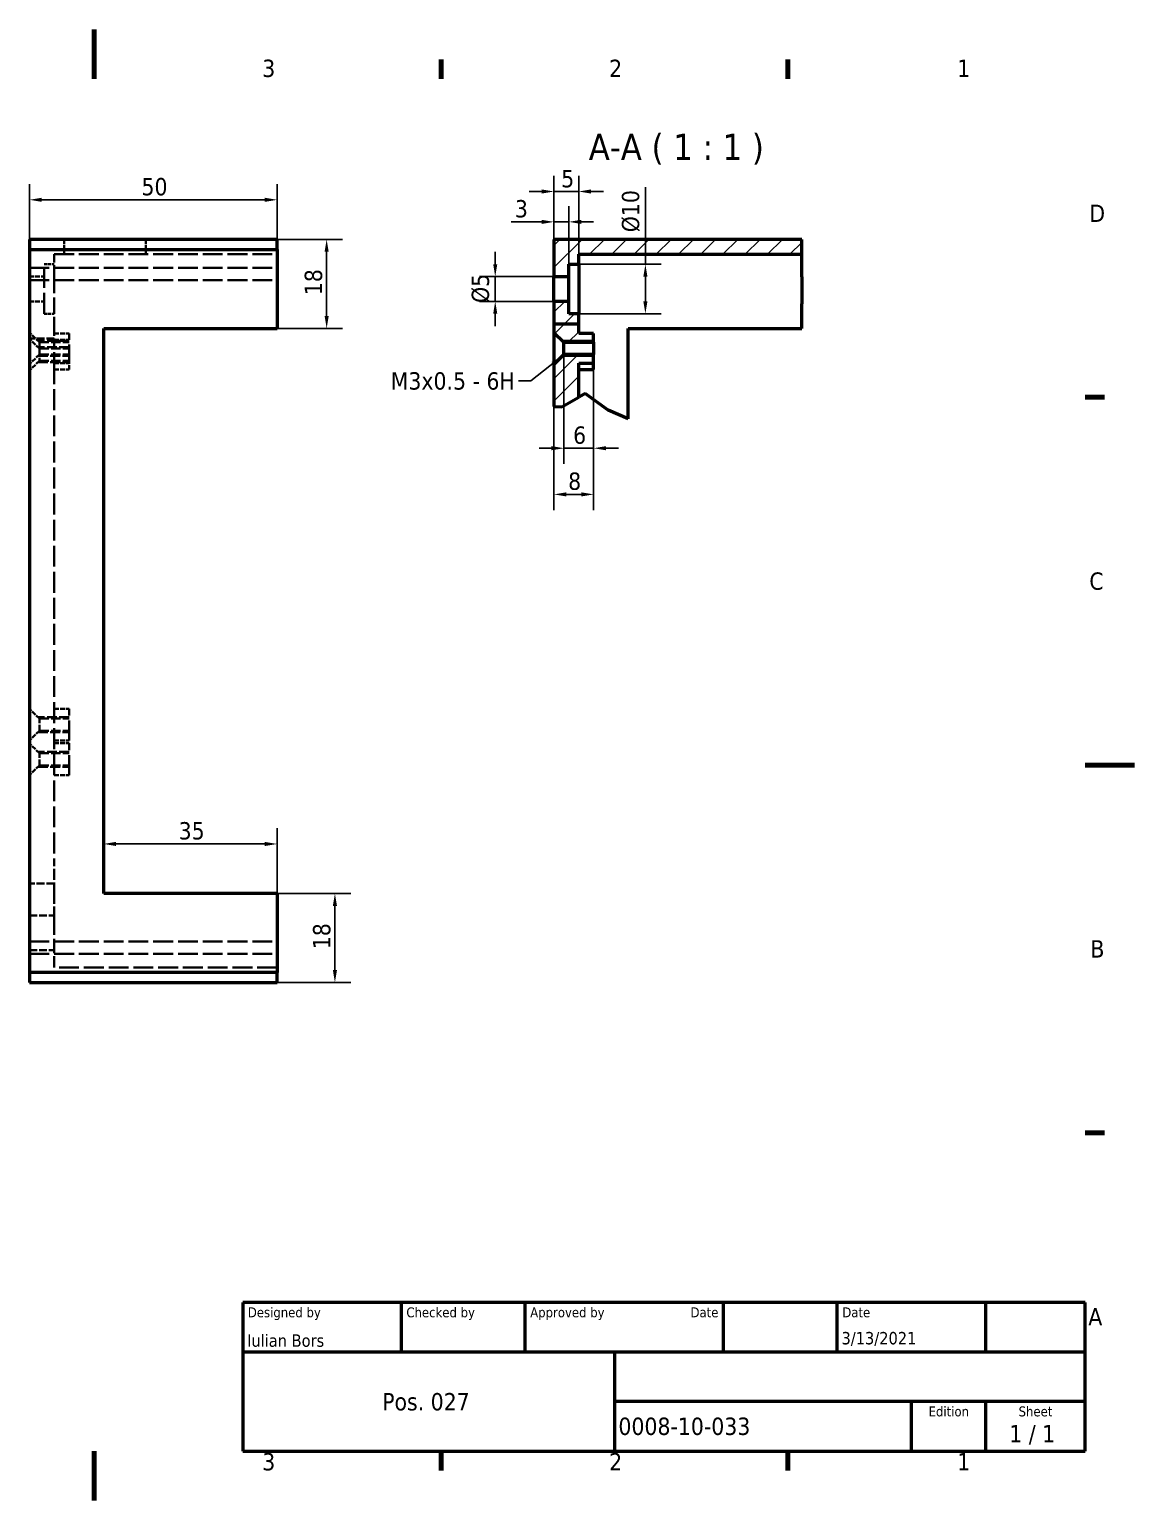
# Model space of a CAD drawing. Header units: millimetres. Extents: x 0 to 420, y 0 to 297.
# Drawn here: x 196.9 to 420, y 0 to 297 of the extents above; entities that cross this region are included whole.
import ezdxf
from ezdxf.enums import TextEntityAlignment as Align

# ---------------------------------------------------------------- set-up
doc = ezdxf.new("R2010")
doc.units = ezdxf.units.MM
doc.linetypes.add('DASHED', pattern=[0.2068, 0.1655, -0.0413])
for name, color, linetype, lineweight in [('Border (ISO)', 7, 'Continuous', 70), ('Break Line (ISO)', 7, 'Continuous', 50), ('Dimension (ISO)', 7, 'Continuous', 25), ('Hatch (ISO)', 7, 'Continuous', 18), ('Hidden (ISO)', 7, 'DASHED', 35), ('Symbol (ISO)', 7, 'Continuous', 25), ('Title (ISO)', 7, 'Continuous', 50), ('Visible (ISO)', 7, 'Continuous', 50), ('Visible Narrow (ISO)', 7, 'Continuous', 35)]:
    doc.layers.add(name, color=color, linetype=linetype, lineweight=lineweight)
doc.styles.add('Label Text (ISO)', font='tahoma.ttf')
doc.styles.add('Note Text (ISO)', font='tahoma.ttf')
doc.styles.add('Text Style39', font='tahoma.ttf')
doc.styles.add('Text Style41', font='tahoma.ttf')
doc.dimstyles.new('Default - Method 1b (ISO)', dxfattribs={"dimtxt": 3.5, "dimasz": 2.5, "dimexe": 3.175, "dimexo": 0, "dimgap": 0.762, "dimtad": 1, "dimtoh": 1, "dimrnd": 1e-08, "dimtxsty": 'Note Text (ISO)', "dimcen": 0.09, "dimdle": 10, "dimclrd": 256, "dimclre": 256, "dimclrt": 256, "dimazin": 2, "dimtfac": 1, "dimtmove": 0, "dimatfit": 3, "dimfxl": 0, "dimtolj": 1, "dimlwd": -1, "dimlwe": -1, "dimarcsym": 0})
doc.dimstyles.new('Default - Method 1b (ISO)$7', dxfattribs={"dimtxt": 3.5, "dimasz": 2.5, "dimexe": 3.175, "dimexo": 0, "dimgap": 0.762, "dimtad": 1, "dimtoh": 1, "dimrnd": 1e-08, "dimtxsty": 'Note Text (ISO)', "dimcen": 0.09, "dimdle": 10, "dimclrd": 256, "dimclre": 256, "dimclrt": 256, "dimazin": 2, "dimtfac": 1, "dimtmove": 0, "dimatfit": 3, "dimfxl": 0, "dimtolj": 1, "dimlwd": -1, "dimlwe": -1, "dimarcsym": 0})

# ---------------------------------------------------------------- blocks, each defined once
blk = doc.blocks.new('Borders Default Border')
at = {"layer": 'Border (ISO)'}
for p, q in [((280, 287), (280, 290.9)), ((350, 287), (350, 290.9)), ((410, 222.75), (413.9, 222.75)), ((410, 74.25), (413.9, 74.25)), ((280, 10), (280, 6.1)), ((350, 10), (350, 6.1))]:
    blk.add_line(p, q, dxfattribs=at)
at = {"layer": 'Border (ISO)', "flags": 128}
for points in [[(210, 297), (210, 287)], [(420, 148.5), (410, 148.5)], [(210, 0), (210, 10)]]:
    blk.add_lwpolyline(points, dxfattribs=at)
at = {"layer": 'Border (ISO)', "char_height": 3.5, "attachment_point": 7, "style": 'Note Text (ISO)'}
for s, insert in [('3', (243.91, 287.33)), ('2', (313.94, 287.4)), ('1', (384.21, 287.4)), ('D', (410.87, 258.13)), ('C', (410.86, 183.81)), ('B', (411.08, 109.63)), ('A', (410.66, 35.38)), ('3', (243.91, 6.03)), ('2', (313.94, 6.1)), ('1', (384.21, 6.1))]:
    blk.add_mtext(s, dxfattribs=dict(at, insert=insert))
blk = doc.blocks.new('*D35')
at = {"layer": 'Defpoints', "color": 0}
for p in [(307.8, 264.28), (307.8, 249.6), (302.8, 247.1)]:
    blk.add_point(p, dxfattribs=at)
at = {"layer": 'Dimension (ISO)'}
for p, q in [((302.8, 247.1), (302.8, 267.46)), ((307.8, 249.6), (307.8, 267.46)), ((300.3, 264.28), (297.8, 264.28)), ((302.8, 264.28), (307.8, 264.28)), ((310.3, 264.28), (312.8, 264.28))]:
    blk.add_line(p, q, dxfattribs=at)
for points in [[(300.3, 264.7), (300.3, 263.86), (302.8, 264.28)], [(310.3, 264.7), (310.3, 263.86), (307.8, 264.28)]]:
    blk.add_solid(points, dxfattribs=at)
at = {"layer": 'Dimension (ISO)', "insert": (304.26, 268.62), "char_height": 3.5, "attachment_point": 1, "style": 'Note Text (ISO)'}
blk.add_mtext('\\A1;5', dxfattribs=at)
blk = doc.blocks.new('*D36')
at = {"layer": 'Defpoints', "color": 0}
for p in [(305.8, 258.15), (302.8, 247.1), (305.8, 247.1)]:
    blk.add_point(p, dxfattribs=at)
at = {"layer": 'Dimension (ISO)'}
for p, q in [((302.8, 247.1), (302.8, 261.32)), ((305.8, 247.1), (305.8, 261.32)), ((300.3, 258.15), (294.15, 258.15)), ((305.8, 258.15), (302.8, 258.15)), ((308.3, 258.15), (310.8, 258.15))]:
    blk.add_line(p, q, dxfattribs=at)
for points in [[(300.3, 258.56), (300.3, 257.73), (302.8, 258.15)], [(308.3, 258.56), (308.3, 257.73), (305.8, 258.15)]]:
    blk.add_solid(points, dxfattribs=at)
at = {"layer": 'Dimension (ISO)', "insert": (294.91, 262.55), "char_height": 3.5, "attachment_point": 1, "style": 'Note Text (ISO)'}
blk.add_mtext('\\A1;3', dxfattribs=at)
blk = doc.blocks.new('*D37')
at = {"layer": 'Defpoints', "color": 0}
for p in [(304.8, 231.37), (310.8, 231.37), (304.8, 212.45)]:
    blk.add_point(p, dxfattribs=at)
at = {"layer": 'Dimension (ISO)'}
for p, q in [((304.8, 231.37), (304.8, 209.28)), ((310.8, 231.37), (310.8, 209.28)), ((302.3, 212.45), (299.8, 212.45)), ((310.8, 212.45), (304.8, 212.45)), ((313.3, 212.45), (315.8, 212.45))]:
    blk.add_line(p, q, dxfattribs=at)
for points in [[(302.3, 212.87), (302.3, 212.04), (304.8, 212.45)], [(313.3, 212.87), (313.3, 212.04), (310.8, 212.45)]]:
    blk.add_solid(points, dxfattribs=at)
at = {"layer": 'Dimension (ISO)', "insert": (306.66, 216.85), "char_height": 3.5, "attachment_point": 1, "style": 'Note Text (ISO)'}
blk.add_mtext('\\A1;6', dxfattribs=at)
blk = doc.blocks.new('*D38')
at = {"layer": 'Defpoints', "color": 0}
for p in [(302.8, 229.37), (310.8, 231.37), (310.8, 203.13)]:
    blk.add_point(p, dxfattribs=at)
at = {"layer": 'Dimension (ISO)'}
for p, q in [((302.8, 229.37), (302.8, 199.96)), ((310.8, 231.37), (310.8, 199.96)), ((305.3, 203.13), (308.3, 203.13))]:
    blk.add_line(p, q, dxfattribs=at)
for points in [[(305.3, 203.55), (305.3, 202.71), (302.8, 203.13)], [(308.3, 203.55), (308.3, 202.71), (310.8, 203.13)]]:
    blk.add_solid(points, dxfattribs=at)
at = {"layer": 'Dimension (ISO)', "insert": (305.66, 207.55), "char_height": 3.5, "attachment_point": 1, "style": 'Note Text (ISO)'}
blk.add_mtext('\\A1;8', dxfattribs=at)
blk = doc.blocks.new('*D39')
at = {"layer": 'Defpoints', "color": 0}
for p in [(302.8, 247.1), (290.94, 242.1), (302.8, 242.1)]:
    blk.add_point(p, dxfattribs=at)
at = {"layer": 'Dimension (ISO)'}
for p, q in [((290.94, 249.6), (290.94, 252.1)), ((302.8, 247.1), (287.77, 247.1)), ((290.94, 247.1), (290.94, 242.1)), ((302.8, 242.1), (287.77, 242.1)), ((290.94, 239.6), (290.94, 237.1))]:
    blk.add_line(p, q, dxfattribs=at)
for points in [[(290.53, 249.6), (291.36, 249.6), (290.94, 247.1)], [(290.53, 239.6), (291.36, 239.6), (290.94, 242.1)]]:
    blk.add_solid(points, dxfattribs=at)
at = {"layer": 'Dimension (ISO)', "insert": (286.19, 241.79), "char_height": 3.5, "attachment_point": 1, "rotation": 90, "style": 'Note Text (ISO)'}
blk.add_mtext('\\A1;\\fTahoma|b0|i0;\\H3.5000;Ø5', dxfattribs=at)
blk = doc.blocks.new('*D40')
at = {"layer": 'Defpoints', "color": 0}
for p in [(307.8, 249.6), (307.8, 239.6), (321.25, 239.6)]:
    blk.add_point(p, dxfattribs=at)
at = {"layer": 'Dimension (ISO)'}
for p, q in [((321.25, 249.6), (321.25, 265.13)), ((307.8, 249.6), (324.43, 249.6)), ((321.25, 242.1), (321.25, 247.1)), ((307.8, 239.6), (324.43, 239.6))]:
    blk.add_line(p, q, dxfattribs=at)
for points in [[(320.84, 247.1), (321.67, 247.1), (321.25, 249.6)], [(320.84, 242.1), (321.67, 242.1), (321.25, 239.6)]]:
    blk.add_solid(points, dxfattribs=at)
at = {"layer": 'Dimension (ISO)', "insert": (316.5, 256.06), "char_height": 3.5, "attachment_point": 1, "rotation": 90, "style": 'Note Text (ISO)'}
blk.add_mtext('\\A1;\\fTahoma|b0|i0;\\H3.5000;Ø10', dxfattribs=at)
blk = doc.blocks.new('*D41')
at = {"layer": 'Defpoints', "color": 0}
for p in [(246.91, 122.56), (258.58, 122.56), (246.91, 104.6)]:
    blk.add_point(p, dxfattribs=at)
at = {"layer": 'Dimension (ISO)'}
for p, q in [((246.91, 122.56), (261.76, 122.56)), ((258.58, 107.1), (258.58, 120.06)), ((246.91, 104.6), (261.76, 104.6))]:
    blk.add_line(p, q, dxfattribs=at)
for points in [[(258.17, 120.06), (259, 120.06), (258.58, 122.56)], [(258.17, 107.1), (259, 107.1), (258.58, 104.6)]]:
    blk.add_solid(points, dxfattribs=at)
at = {"layer": 'Dimension (ISO)', "insert": (254.16, 111.31), "char_height": 3.5, "attachment_point": 1, "rotation": 90, "style": 'Note Text (ISO)'}
blk.add_mtext('\\A1;18', dxfattribs=at)
blk = doc.blocks.new('*D42')
at = {"layer": 'Defpoints', "color": 0}
for p in [(246.91, 254.6), (246.91, 236.65), (256.91, 236.65)]:
    blk.add_point(p, dxfattribs=at)
at = {"layer": 'Dimension (ISO)'}
for p, q in [((246.91, 254.6), (260.09, 254.6)), ((256.91, 252.1), (256.91, 239.15)), ((246.91, 236.65), (260.09, 236.65))]:
    blk.add_line(p, q, dxfattribs=at)
for points in [[(256.5, 252.1), (257.33, 252.1), (256.91, 254.6)], [(256.5, 239.15), (257.33, 239.15), (256.91, 236.65)]]:
    blk.add_solid(points, dxfattribs=at)
at = {"layer": 'Dimension (ISO)', "insert": (252.49, 243.35), "char_height": 3.5, "attachment_point": 1, "rotation": 90, "style": 'Note Text (ISO)'}
blk.add_mtext('\\A1;18', dxfattribs=at)
blk = doc.blocks.new('*D43')
at = {"layer": 'Defpoints', "color": 0}
for p in [(246.91, 262.6), (196.91, 252.6), (246.91, 252.6)]:
    blk.add_point(p, dxfattribs=at)
at = {"layer": 'Dimension (ISO)'}
for p, q in [((196.91, 252.6), (196.91, 265.78)), ((246.91, 252.6), (246.91, 265.78)), ((199.41, 262.6), (244.41, 262.6))]:
    blk.add_line(p, q, dxfattribs=at)
for points in [[(199.41, 263.02), (199.41, 262.19), (196.91, 262.6)], [(244.41, 263.02), (244.41, 262.19), (246.91, 262.6)]]:
    blk.add_solid(points, dxfattribs=at)
at = {"layer": 'Dimension (ISO)', "insert": (219.53, 267.01), "char_height": 3.5, "attachment_point": 1, "style": 'Note Text (ISO)'}
blk.add_mtext('\\A1;50', dxfattribs=at)
blk = doc.blocks.new('*D44')
at = {"layer": 'Defpoints', "color": 0}
for p in [(211.91, 132.56), (211.91, 122.56), (246.91, 122.56)]:
    blk.add_point(p, dxfattribs=at)
at = {"layer": 'Dimension (ISO)'}
for p, q in [((211.91, 122.56), (211.91, 135.73)), ((246.91, 122.56), (246.91, 135.73)), ((244.41, 132.56), (214.41, 132.56))]:
    blk.add_line(p, q, dxfattribs=at)
for points in [[(214.41, 132.98), (214.41, 132.14), (211.91, 132.56)], [(244.41, 132.98), (244.41, 132.14), (246.91, 132.56)]]:
    blk.add_solid(points, dxfattribs=at)
at = {"layer": 'Dimension (ISO)', "insert": (227.03, 136.97), "char_height": 3.5, "attachment_point": 1, "style": 'Note Text (ISO)'}
blk.add_mtext('\\A1;35', dxfattribs=at)
blk = doc.blocks.new('Title Blocks I.A.B')
at = {"layer": 'Title (ISO)'}
for p, q in [((270.07, 130), (100.07, 130)), ((100.07, 130), (100.07, 100)), ((132.07, 120), (132.07, 130)), ((157.07, 120), (157.07, 130)), ((197.07, 120), (197.07, 130)), ((220.07, 120), (220.07, 130)), ((250.07, 120), (250.07, 130)), ((270.07, 100), (270.07, 130)), ((100.07, 120), (270.07, 120)), ((175.07, 120), (175.07, 100)), ((270.07, 110), (175.07, 110)), ((235.07, 100), (235.07, 110)), ((250.07, 100), (250.07, 110)), ((100.07, 100), (270.07, 100))]:
    blk.add_line(p, q, dxfattribs=at)
at = {"layer": 'Title (ISO)', "style": 'Text Style41'}
for s, p in [('Designed by', (101.07, 129)), ('Checked by', (133.07, 129)), ('Approved by', (158.07, 129)), ('Date', (221.07, 129))]:
    blk.add_text(s, height=2, dxfattribs=at).set_placement(p, align=Align.TOP_LEFT)
blk.add_text('Date', height=2, dxfattribs=at).set_placement((196.07, 129), align=Align.TOP_RIGHT)
for s, p in [('Edition', (242.57, 109)), ('Sheet', (260.07, 109))]:
    blk.add_text(s, height=2, dxfattribs=at).set_placement(p, align=Align.TOP_CENTER)
at = {"layer": 'Title (ISO)', "style": 'Note Text (ISO)'}
blk.add_text('1 / 1 ', height=3.5, dxfattribs=at).set_placement((260.07, 103.5), align=Align.MIDDLE_CENTER)
at = {"layer": 'Title (ISO)'}
for tag, p, height, style in [('AUTHOR_001', (100.92, 121.05), 2.5, 'Text Style39'), ('CREATION_DATE_001', (220.91, 121.54), 2.5, 'Text Style39'), ('COMPANY_001', (128.19, 108.21), 3.5, 'Note Text (ISO)'), ('PART_NUMBER_001', (175.88, 103.25), 3.5, 'Note Text (ISO)')]:
    blk.add_attdef(tag, p, '', height=height, dxfattribs=dict(at, style=style))
at = {"layer": 'Title (ISO)', "style": 'Text Style39'}
for tag, p in [('CHECKED_BY', (133.07, 121)), ('ENG_APPROVED_BY', (158.07, 121))]:
    blk.add_attdef(tag, text='', height=2.5, dxfattribs=at).set_placement(p, align=Align.BOTTOM_LEFT)
blk.add_attdef('ENG_APPROVAL_DATE', text='', height=2.5, dxfattribs=at).set_placement((196.07, 121), align=Align.BOTTOM_RIGHT)
at = {"layer": 'Title (ISO)', "style": 'Note Text (ISO)'}
for tag, p in [('TITLE', (222.57, 115)), ('REVISION_NUMBER', (242.57, 103.5))]:
    blk.add_attdef(tag, text='', height=3.5, dxfattribs=at).set_placement(p, align=Align.MIDDLE_CENTER)

msp = doc.modelspace()

# ---------------------------------------------------------------- hatches: boundary and pattern name
at = {"layer": 'Hatch (ISO)'}
h = msp.add_hatch(dxfattribs=at)
h.set_pattern_fill('ANSI31', color=256, scale=25.4, style=0)
h.set_pattern_definition([(45, (0, 0), (-2.245064, 2.245064), [])])
h.paths.add_polyline_path([(307.7999, 237.4856), (302.7999, 237.4856), (302.7999, 242.1039), (305.7999, 242.1039), (305.7999, 239.6039), (307.7999, 239.6039)])
h.paths.add_polyline_path([(302.7999, 220.8748), (304.4145, 220.7866), (307.7999, 222.7312), (307.7999, 229.6039), (310.7999, 229.6039), (310.7999, 231.3744), (304.7999, 231.3744), (302.7999, 229.3744)])
h.paths.add_polyline_path([(305.7999, 247.1039), (305.7999, 249.6039), (307.7999, 249.6039), (307.7999, 251.6039), (352.7999, 251.6039), (352.7999, 254.6039), (302.7999, 254.6039), (302.7999, 247.1039)])
h.paths.add_polyline_path([(302.7999, 237.4856), (302.7999, 235.8334), (304.7999, 233.8334), (310.7999, 233.8334), (310.7999, 235.6039), (307.7999, 235.6039), (307.7999, 237.4856)])

# ---------------------------------------------------------------- linework, layer by layer
at = {"layer": 'Break Line (ISO)'}
for p, q in [((309.0916, 223.4732), (307.7999, 222.7312)), ((313.7687, 220.1446), (309.0916, 223.4732)), ((302.7999, 220.8748), (304.4145, 220.7866)), ((304.4145, 220.7866), (307.7999, 222.7312)), ((317.7999, 218.4161), (313.7687, 220.1446))]:
    msp.add_line(p, q, dxfattribs=at)
at = {"layer": 'Hidden (ISO)', "ltscale": 5.711227}
for p, q in [((203.9142, 254.6039), (203.9142, 251.6039)), ((220.4142, 254.6039), (220.4142, 251.6039)), ((196.9142, 247.1039), (199.9142, 247.1039)), ((196.9142, 242.1039), (199.9142, 242.1039)), ((201.9142, 235.6039), (204.9142, 235.6039)), ((201.9142, 234.3277), (204.9142, 234.3277)), ((201.9142, 229.6039), (204.9142, 229.6039)), ((201.9142, 228.3277), (204.9142, 228.3277)), ((201.9142, 159.8724), (204.9142, 159.8724)), ((201.9142, 153.4134), (204.9142, 153.4134)), ((201.9142, 152.8798), (204.9142, 152.8798)), ((201.9142, 146.4208), (204.9142, 146.4208))]:
    msp.add_line(p, q, dxfattribs=at)
at = {"layer": 'Hidden (ISO)', "ltscale": 25.31909}
msp.add_line((199.9142, 239.6039), (199.9142, 249.6039), dxfattribs=at)
at = {"layer": 'Hidden (ISO)', "ltscale": 3.807451}
for p, q in [((199.9142, 249.6039), (201.9142, 249.6039)), ((199.9142, 239.6039), (201.9142, 239.6039))]:
    msp.add_line(p, q, dxfattribs=at)
at = {"layer": 'Hidden (ISO)', "ltscale": 14.085569}
for p, q in [((201.9142, 247.0585), (201.9142, 251.6039)), ((201.9142, 236.6495), (201.9142, 241.6288)), ((201.9142, 117.5791), (201.9142, 122.5584)), ((201.9142, 107.6039), (201.9142, 112.1494))]:
    msp.add_line(p, q, dxfattribs=at)
at = {"layer": 'Hidden (ISO)', "ltscale": 24.17795}
for p, q in [((201.9142, 251.6039), (246.9142, 251.6039)), ((196.9142, 248.8539), (246.9142, 248.8539)), ((196.9142, 246.3539), (246.9142, 246.3539)), ((196.9142, 112.8539), (246.9142, 112.8539)), ((196.9142, 110.3539), (246.9142, 110.3539)), ((246.9142, 107.6039), (201.9142, 107.6039))]:
    msp.add_line(p, q, dxfattribs=at)
at = {"layer": 'Hidden (ISO)', "ltscale": 20.145939}
for p, q in [((201.9142, 247.0585), (201.9142, 241.6288)), ((201.9142, 117.5791), (201.9142, 112.1494))]:
    msp.add_line(p, q, dxfattribs=at)
at = {"layer": 'Hidden (ISO)', "ltscale": 5.384591}
for p, q in [((198.9142, 233.8334), (196.9142, 235.8334)), ((198.9142, 232.5572), (196.9142, 234.5572)), ((198.9142, 231.3744), (196.9142, 229.3744)), ((198.9142, 230.0982), (196.9142, 228.0982)), ((198.9142, 157.8724), (196.9142, 159.8724)), ((198.9142, 155.4134), (196.9142, 153.4134)), ((198.9142, 150.8798), (196.9142, 152.8798)), ((198.9142, 148.4208), (196.9142, 146.4208))]:
    msp.add_line(p, q, dxfattribs=at)
at = {"layer": 'Hidden (ISO)', "ltscale": 13.413044}
for p, q in [((201.9142, 229.6039), (201.9142, 236.6495)), ((201.9142, 122.5584), (201.9142, 129.6039))]:
    msp.add_line(p, q, dxfattribs=at)
at = {"layer": 'Hidden (ISO)', "ltscale": 22.78718}
msp.add_line((204.9142, 229.6039), (204.9142, 235.6039), dxfattribs=at)
at = {"layer": 'Hidden (ISO)', "ltscale": 9.518778}
for p, q in [((201.9142, 234.6039), (196.9142, 234.6039)), ((201.9142, 124.6039), (196.9142, 124.6039)), ((196.9142, 118.1039), (201.9142, 118.1039)), ((196.9142, 111.1039), (201.9142, 111.1039))]:
    msp.add_line(p, q, dxfattribs=at)
at = {"layer": 'Hidden (ISO)', "ltscale": 11.937525}
for p, q in [((204.9142, 234.1039), (198.6437, 234.1039)), ((204.9142, 232.8277), (198.6437, 232.8277)), ((198.6437, 231.1039), (204.9142, 231.1039)), ((198.6437, 229.8277), (204.9142, 229.8277)), ((204.9142, 158.1429), (198.6437, 158.1429)), ((198.6437, 155.1429), (204.9142, 155.1429)), ((204.9142, 151.1503), (198.6437, 151.1503)), ((198.6437, 148.1503), (204.9142, 148.1503))]:
    msp.add_line(p, q, dxfattribs=at)
at = {"layer": 'Hidden (ISO)', "ltscale": 7.353401}
for p, q in [((198.9142, 231.3744), (198.9142, 233.8334)), ((198.9142, 155.4134), (198.9142, 157.8724)), ((198.9142, 148.4208), (198.9142, 150.8798))]:
    msp.add_line(p, q, dxfattribs=at)
at = {"layer": 'Hidden (ISO)', "ltscale": 11.422553}
for p, q in [((198.9142, 233.8334), (204.9142, 233.8334)), ((198.9142, 232.5572), (204.9142, 232.5572)), ((198.9142, 231.3744), (204.9142, 231.3744)), ((198.9142, 230.0982), (204.9142, 230.0982)), ((198.9142, 157.8724), (204.9142, 157.8724)), ((198.9142, 155.4134), (204.9142, 155.4134)), ((198.9142, 150.8798), (204.9142, 150.8798)), ((198.9142, 148.4208), (204.9142, 148.4208))]:
    msp.add_line(p, q, dxfattribs=at)
at = {"layer": 'Hidden (ISO)', "ltscale": 3.765597}
msp.add_line((198.9142, 230.0982), (198.9142, 231.3744), dxfattribs=at)
at = {"layer": 'Hidden (ISO)', "ltscale": 25.450474}
msp.add_line((201.9142, 229.6039), (201.9142, 129.6039), dxfattribs=at)
at = {"layer": 'Hidden (ISO)', "ltscale": 5.475264}
msp.add_line((204.9142, 228.3277), (204.9142, 229.6039), dxfattribs=at)
at = {"layer": 'Hidden (ISO)', "ltscale": 24.530399}
for p, q in [((204.9142, 153.4134), (204.9142, 159.8724)), ((204.9142, 146.4208), (204.9142, 152.8798))]:
    msp.add_line(p, q, dxfattribs=at)
at = {"layer": 'Visible (ISO)'}
for p, q in [((246.9142, 254.6039), (196.9142, 254.6039)), ((196.9142, 254.6039), (196.9142, 252.6039)), ((196.9142, 252.6039), (246.9142, 252.6039)), ((196.9142, 252.6039), (196.9142, 106.6039)), ((246.9142, 252.6039), (246.9142, 254.6039)), ((246.9142, 252.6039), (246.9142, 236.6495)), ((352.7999, 254.6039), (302.7999, 254.6039)), ((302.7999, 254.6039), (302.7999, 247.1039)), ((352.7999, 251.6039), (352.7999, 254.6039)), ((305.7999, 247.1039), (305.7999, 249.6039)), ((305.7999, 249.6039), (307.7999, 249.6039)), ((307.7999, 249.6039), (307.7999, 251.6039)), ((307.7999, 251.6039), (352.7999, 251.6039)), ((307.7999, 249.6039), (307.7999, 239.6039)), ((352.7999, 247.0585), (352.7999, 251.6039)), ((302.7999, 247.1039), (305.7999, 247.1039)), ((302.7999, 242.1039), (302.7999, 247.1039)), ((305.7999, 242.1039), (305.7999, 247.1039)), ((352.7999, 247.0585), (352.7999, 241.6288)), ((302.7999, 242.1039), (302.7999, 237.4856)), ((305.7999, 242.1039), (302.7999, 242.1039)), ((305.7999, 239.6039), (305.7999, 242.1039)), ((352.7999, 236.6495), (352.7999, 241.6288)), ((307.7999, 239.6039), (305.7999, 239.6039)), ((307.7999, 237.4856), (307.7999, 239.6039)), ((211.9142, 122.5584), (211.9142, 236.6495)), ((211.9142, 236.6495), (246.9142, 236.6495)), ((302.7999, 237.4856), (302.7999, 235.8334)), ((307.7999, 237.4856), (302.7999, 237.4856)), ((302.7999, 235.8334), (304.7999, 233.8334)), ((302.7999, 235.8334), (302.7999, 229.3744)), ((307.7999, 235.6039), (307.7999, 237.4856)), ((310.7999, 235.6039), (307.7999, 235.6039)), ((310.7999, 233.8334), (310.7999, 235.6039)), ((317.7999, 236.6495), (352.7999, 236.6495)), ((317.7999, 218.4161), (317.7999, 236.6495)), ((304.7999, 233.8334), (310.7999, 233.8334)), ((304.7999, 231.3744), (304.7999, 233.8334)), ((310.7999, 233.8334), (310.7999, 231.3744)), ((304.7999, 231.3744), (302.7999, 229.3744)), ((302.7999, 229.3744), (302.7999, 220.8748)), ((310.7999, 231.3744), (304.7999, 231.3744)), ((307.7999, 222.7312), (307.7999, 229.6039)), ((307.7999, 229.6039), (310.7999, 229.6039)), ((310.7999, 229.6039), (310.7999, 231.3744)), ((310.7999, 228.3277), (310.7999, 229.6039)), ((307.7999, 228.3277), (310.7999, 228.3277)), ((246.9142, 122.5584), (211.9142, 122.5584)), ((246.9142, 122.5584), (246.9142, 106.6039)), ((246.9142, 106.6039), (196.9142, 106.6039)), ((196.9142, 106.6039), (196.9142, 104.6039)), ((196.9142, 104.6039), (246.9142, 104.6039)), ((246.9142, 104.6039), (246.9142, 106.6039))]:
    msp.add_line(p, q, dxfattribs=at)
at = {"layer": 'Visible Narrow (ISO)'}
for p, q in [((310.7999, 234.1039), (304.5294, 234.1039)), ((304.5294, 231.1039), (310.7999, 231.1039))]:
    msp.add_line(p, q, dxfattribs=at)

# ---------------------------------------------------------------- block references
msp.add_blockref('Borders Default Border', (0, 0))
msp.add_blockref('Title Blocks I.A.B', (139.9286, -90)).add_auto_attribs({'PART_NUMBER_001': '0008-10-033', 'COMPANY_001': 'Pos. 027', 'AUTHOR_001': 'Iulian Bors', 'CREATION_DATE_001': '3/13/2021'})

# ---------------------------------------------------------------- texts
at = {"layer": 'Symbol (ISO)', "insert": (309.8264, 269.7228), "char_height": 5.25, "attachment_point": 7, "style": 'Label Text (ISO)'}
msp.add_mtext('A-A ( 1 : 1 )', dxfattribs=at)
at = {"layer": 'Symbol (ISO)', "insert": (294.8967, 227.7886), "char_height": 3.5, "width": 26.320568, "attachment_point": 3, "line_spacing_factor": 0.6125, "style": 'Note Text (ISO)'}
msp.add_mtext('M3x0.5 - 6H', dxfattribs=at)

# ---------------------------------------------------------------- dimensions: what is measured, and where the dimension line sits
at = {"layer": 'Dimension (ISO)'}
for base, p1, p2, angle, override, picture, middle in [((307.7999, 264.2809), (302.7999, 247.1039), (307.7999, 249.6039), 180, {"dimgap": 0.762, "dimtoh": 0, "dimdec": 2, "dimtol": 0, "dimlim": 0, "dimtp": 0, "dimtm": 0, "dimtdec": 2, "dimtofl": 1, "dimatfit": 1}, '*D35', (305.2999, 264.2809)), ((246.9142, 262.6039), (196.9142, 252.6039), (246.9142, 252.6039), 180, {"dimgap": 0.762, "dimtoh": 0, "dimdec": 2, "dimtol": 0, "dimlim": 0, "dimtp": 0, "dimtm": 0, "dimtdec": 2, "dimtofl": 0, "dimatfit": 1}, '*D43', (221.9142, 262.6039)), ((305.7999, 258.1467), (302.7999, 247.1039), (305.7999, 247.1039), 180, {"dimgap": 0.762, "dimtoh": 0, "dimdec": 2, "dimtol": 0, "dimlim": 0, "dimtp": 0, "dimtm": 0, "dimtdec": 2, "dimtofl": 1, "dimatfit": 1}, '*D36', (295.9743, 258.1467)), ((256.9142, 236.6495), (246.9142, 254.6039), (246.9142, 236.6495), 90, {"dimgap": 0.762, "dimtoh": 0, "dimdec": 1, "dimtol": 0, "dimlim": 0, "dimtp": 0, "dimtm": 0, "dimtdec": 2, "dimtofl": 0, "dimatfit": 1}, '*D42', (256.9142, 245.6267)), ((304.7999, 212.4518), (310.7999, 231.3744), (304.7999, 231.3744), 180, {"dimgap": 0.762, "dimtoh": 0, "dimdec": 2, "dimtol": 0, "dimlim": 0, "dimtp": 0, "dimtm": 0, "dimtdec": 2, "dimtofl": 1, "dimatfit": 1}, '*D37', (307.7999, 212.4518)), ((211.9142, 132.5584), (246.9142, 122.5584), (211.9142, 122.5584), 180, {"dimgap": 0.762, "dimtoh": 0, "dimdec": 2, "dimtol": 0, "dimlim": 0, "dimtp": 0, "dimtm": 0, "dimtdec": 2, "dimtofl": 0, "dimatfit": 1}, '*D44', (229.4142, 132.5584)), ((258.5841, 122.5584), (246.9142, 104.6039), (246.9142, 122.5584), 270, {"dimgap": 0.762, "dimtoh": 0, "dimdec": 1, "dimtol": 0, "dimlim": 0, "dimtp": 0, "dimtm": 0, "dimtdec": 2, "dimtofl": 0, "dimatfit": 1}, '*D41', (258.5841, 113.5812))]:
    dim = msp.add_linear_dim(base=base, p1=p1, p2=p2, angle=angle, dimstyle='Default - Method 1b (ISO)', override=override, dxfattribs=at)
    dim.commit()
    dim.dimension.update_dxf_attribs({"geometry": picture, "text_midpoint": middle, "dimtype": 160})
for base, p1, p2, override, picture, middle in [((321.2523, 239.6039), (307.7999, 249.6039), (307.7999, 239.6039), {"dimgap": 0.762, "dimtoh": 0, "dimdec": 2, "dimtol": 0, "dimlim": 0, "dimtp": 0, "dimtm": 0, "dimtdec": 2, "dimtofl": 0, "dimatfit": 2}, '*D40', (321.2523, 260.2153)), ((290.9437, 242.1039), (302.7999, 247.1039), (302.7999, 242.1039), {"dimgap": 0.762, "dimtoh": 0, "dimdec": 2, "dimtol": 0, "dimlim": 0, "dimtp": 0, "dimtm": 0, "dimtdec": 2, "dimtofl": 1, "dimatfit": 1}, '*D39', (290.9437, 244.6039))]:
    dim = msp.add_linear_dim(base=base, p1=p1, p2=p2, angle=90, text='\\fTahoma|b0|i0;\\H3.5000;Ø<>', dimstyle='Default - Method 1b (ISO)', override=override, dxfattribs=at)
    dim.commit()
    dim.dimension.update_dxf_attribs({"geometry": picture, "text_midpoint": middle, "dimtype": 160})
dim = msp.add_linear_dim(base=(310.7999, 203.1304), p1=(302.7999, 229.3744), p2=(310.7999, 231.3744), dimstyle='Default - Method 1b (ISO)', override={"dimgap": 0.762, "dimtoh": 0, "dimdec": 2, "dimtol": 0, "dimlim": 0, "dimtp": 0, "dimtm": 0, "dimtdec": 2, "dimtofl": 0, "dimatfit": 1}, dxfattribs=at)
dim.commit()
dim.dimension.update_dxf_attribs({"geometry": '*D38', "text_midpoint": (306.7999, 203.1304), "dimtype": 160})

# ---------------------------------------------------------------- leaders
at = {"layer": 'Symbol (ISO)', "annotation_type": 0, "has_hookline": 1, "hookline_direction": 1, "text_width": 25.3603}
msp.add_leader([(304.5294, 231.1039), (298.1587, 226.0386), (295.6587, 226.0386)], dimstyle='Default - Method 1b (ISO)$7', override={"dimtad": 0}, dxfattribs=at)

doc.saveas('drawing.dxf')
